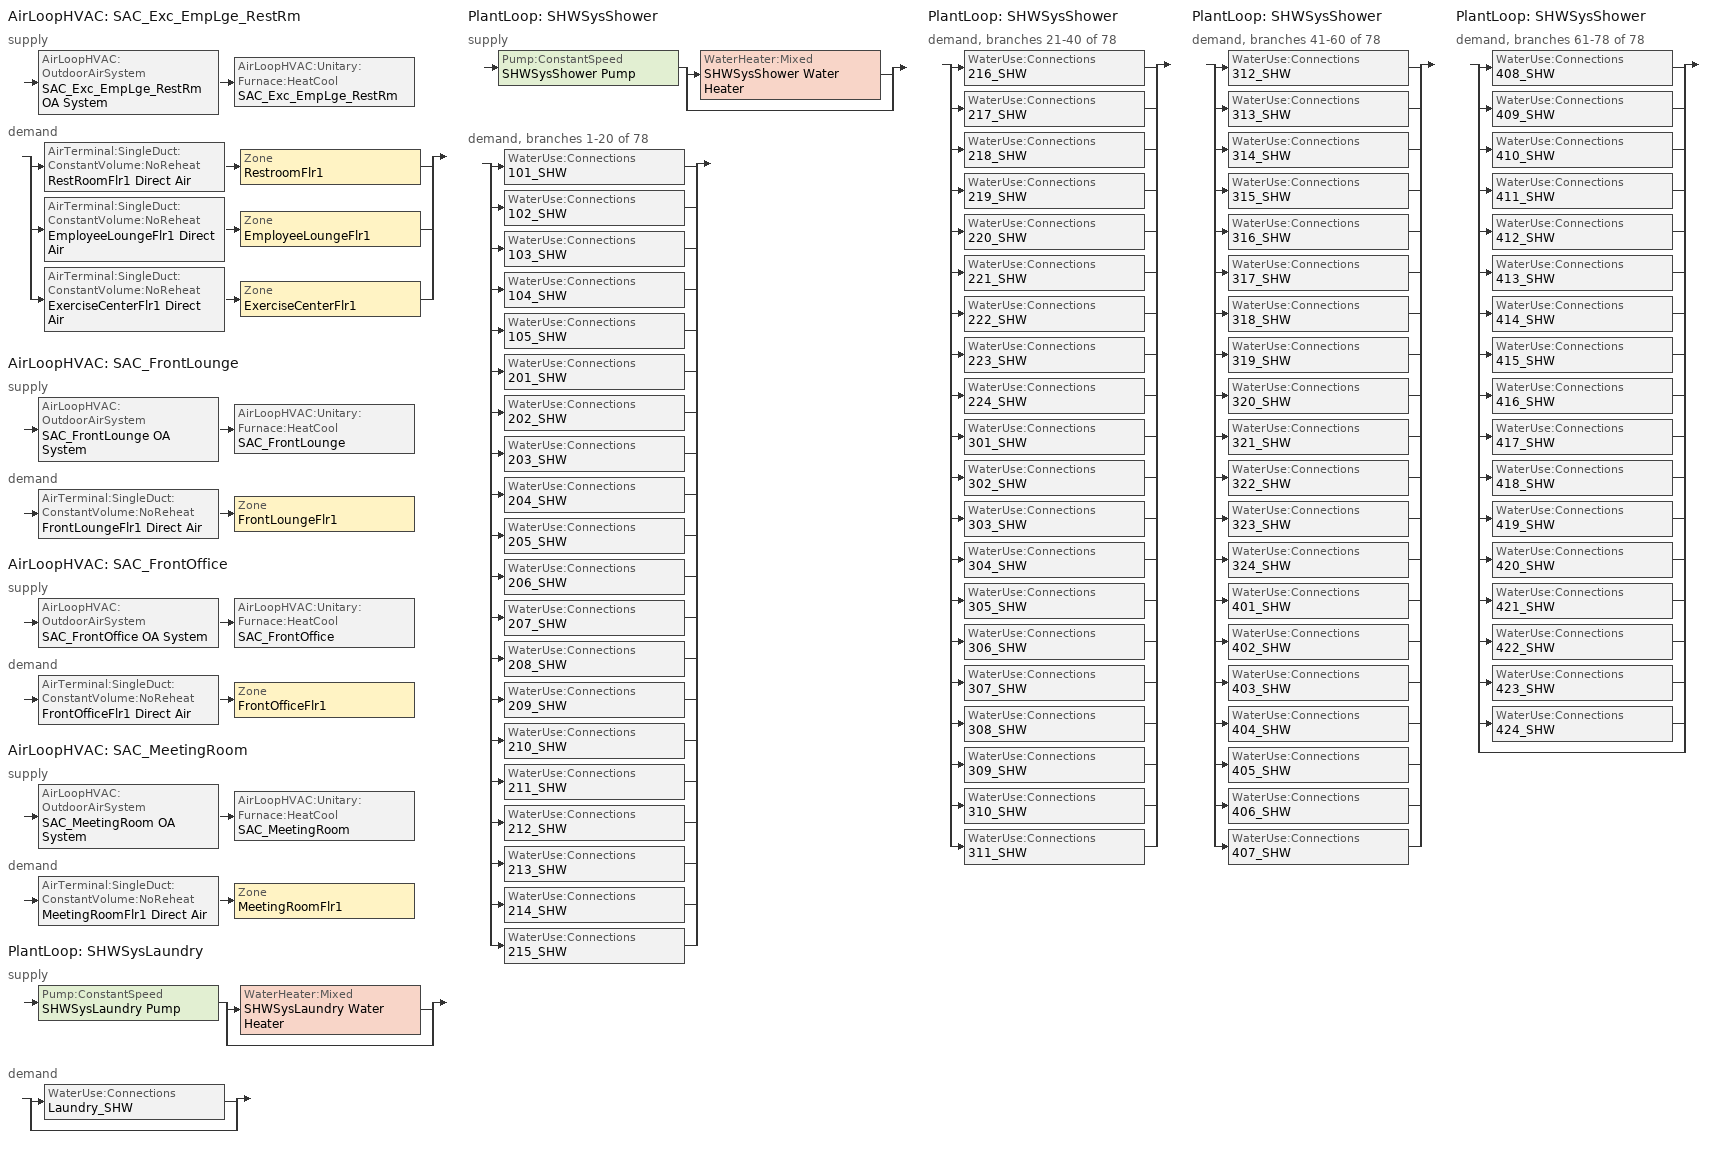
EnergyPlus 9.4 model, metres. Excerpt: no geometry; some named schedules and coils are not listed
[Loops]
AirLoopHVAC 'SAC_Exc_EmpLge_RestRm'
 supply: AirLoopHVAC:OutdoorAirSystem 'SAC_Exc_EmpLge_RestRm OA System' > AirLoopHVAC:Unitary:Furnace:HeatCool 'SAC_Exc_EmpLge_RestRm'
 demand: split
  | AirTerminal:SingleDuct:ConstantVolume:NoReheat 'RestRoomFlr1 Direct Air' > Zone 'RestroomFlr1'
  | AirTerminal:SingleDuct:ConstantVolume:NoReheat 'EmployeeLoungeFlr1 Direct Air' > Zone 'EmployeeLoungeFlr1'
  | AirTerminal:SingleDuct:ConstantVolume:NoReheat 'ExerciseCenterFlr1 Direct Air' > Zone 'ExerciseCenterFlr1'
AirLoopHVAC 'SAC_FrontLounge'
 supply: AirLoopHVAC:OutdoorAirSystem 'SAC_FrontLounge OA System' > AirLoopHVAC:Unitary:Furnace:HeatCool 'SAC_FrontLounge'
 demand: AirTerminal:SingleDuct:ConstantVolume:NoReheat 'FrontLoungeFlr1 Direct Air' > Zone 'FrontLoungeFlr1'
AirLoopHVAC 'SAC_FrontOffice'
 supply: AirLoopHVAC:OutdoorAirSystem 'SAC_FrontOffice OA System' > AirLoopHVAC:Unitary:Furnace:HeatCool 'SAC_FrontOffice'
 demand: AirTerminal:SingleDuct:ConstantVolume:NoReheat 'FrontOfficeFlr1 Direct Air' > Zone 'FrontOfficeFlr1'
AirLoopHVAC 'SAC_MeetingRoom'
 supply: AirLoopHVAC:OutdoorAirSystem 'SAC_MeetingRoom OA System' > AirLoopHVAC:Unitary:Furnace:HeatCool 'SAC_MeetingRoom'
 demand: AirTerminal:SingleDuct:ConstantVolume:NoReheat 'MeetingRoomFlr1 Direct Air' > Zone 'MeetingRoomFlr1'
PlantLoop 'SHWSysLaundry'
 supply: Pump:ConstantSpeed 'SHWSysLaundry Pump' > split
  | WaterHeater:Mixed 'SHWSysLaundry Water Heater'
  | bypass
 demand: split
  | WaterUse:Connections 'Laundry_SHW'
  | bypass
PlantLoop 'SHWSysShower'
 supply: Pump:ConstantSpeed 'SHWSysShower Pump' > split
  | WaterHeater:Mixed 'SHWSysShower Water Heater'
  | bypass
 demand, branches 1-20 of 78: split
  | WaterUse:Connections '101_SHW'
  | WaterUse:Connections '102_SHW'
  | WaterUse:Connections '103_SHW'
  | WaterUse:Connections '104_SHW'
  | WaterUse:Connections '105_SHW'
  | WaterUse:Connections '201_SHW'
  | WaterUse:Connections '202_SHW'
  | WaterUse:Connections '203_SHW'
  | WaterUse:Connections '204_SHW'
  | WaterUse:Connections '205_SHW'
  | WaterUse:Connections '206_SHW'
  | WaterUse:Connections '207_SHW'
  | WaterUse:Connections '208_SHW'
  | WaterUse:Connections '209_SHW'
  | WaterUse:Connections '210_SHW'
  | WaterUse:Connections '211_SHW'
  | WaterUse:Connections '212_SHW'
  | WaterUse:Connections '213_SHW'
  | WaterUse:Connections '214_SHW'
  | WaterUse:Connections '215_SHW'
PlantLoop 'SHWSysShower'
 demand, branches 21-40 of 78: split
  | WaterUse:Connections '216_SHW'
  | WaterUse:Connections '217_SHW'
  | WaterUse:Connections '218_SHW'
  | WaterUse:Connections '219_SHW'
  | WaterUse:Connections '220_SHW'
  | WaterUse:Connections '221_SHW'
  | WaterUse:Connections '222_SHW'
  | WaterUse:Connections '223_SHW'
  | WaterUse:Connections '224_SHW'
  | WaterUse:Connections '301_SHW'
  | WaterUse:Connections '302_SHW'
  | WaterUse:Connections '303_SHW'
  | WaterUse:Connections '304_SHW'
  | WaterUse:Connections '305_SHW'
  | WaterUse:Connections '306_SHW'
  | WaterUse:Connections '307_SHW'
  | WaterUse:Connections '308_SHW'
  | WaterUse:Connections '309_SHW'
  | WaterUse:Connections '310_SHW'
  | WaterUse:Connections '311_SHW'
PlantLoop 'SHWSysShower'
 demand, branches 41-60 of 78: split
  | WaterUse:Connections '312_SHW'
  | WaterUse:Connections '313_SHW'
  | WaterUse:Connections '314_SHW'
  | WaterUse:Connections '315_SHW'
  | WaterUse:Connections '316_SHW'
  | WaterUse:Connections '317_SHW'
  | WaterUse:Connections '318_SHW'
  | WaterUse:Connections '319_SHW'
  | WaterUse:Connections '320_SHW'
  | WaterUse:Connections '321_SHW'
  | WaterUse:Connections '322_SHW'
  | WaterUse:Connections '323_SHW'
  | WaterUse:Connections '324_SHW'
  | WaterUse:Connections '401_SHW'
  | WaterUse:Connections '402_SHW'
  | WaterUse:Connections '403_SHW'
  | WaterUse:Connections '404_SHW'
  | WaterUse:Connections '405_SHW'
  | WaterUse:Connections '406_SHW'
  | WaterUse:Connections '407_SHW'
PlantLoop 'SHWSysShower'
 demand, branches 61-78 of 78: split
  | WaterUse:Connections '408_SHW'
  | WaterUse:Connections '409_SHW'
  | WaterUse:Connections '410_SHW'
  | WaterUse:Connections '411_SHW'
  | WaterUse:Connections '412_SHW'
  | WaterUse:Connections '413_SHW'
  | WaterUse:Connections '414_SHW'
  | WaterUse:Connections '415_SHW'
  | WaterUse:Connections '416_SHW'
  | WaterUse:Connections '417_SHW'
  | WaterUse:Connections '418_SHW'
  | WaterUse:Connections '419_SHW'
  | WaterUse:Connections '420_SHW'
  | WaterUse:Connections '421_SHW'
  | WaterUse:Connections '422_SHW'
  | WaterUse:Connections '423_SHW'
  | WaterUse:Connections '424_SHW'
  | bypass
[AirLoopHVAC] Design supply air flow rate=Autosize
SAC_Exc_EmpLge_RestRm; SAC_FrontLounge; SAC_FrontOffice; SAC_MeetingRoom
[AirLoopHVAC:Unitary:Furnace:HeatCool] Availability schedule=COMPACT HVAC-ALWAYS 1; Cooling supply air flow rate=Autosize; Dehumidification control type=None; Fan placement=BlowThrough; Heating supply air flow rate=Autosize; Maximum supply air temperature=80; No load supply air flow rate=Autosize
Name | Controlling zone or thermostat location | Cooling coil | Heating coil | Supply air fan operating mode schedule | Supply fan
SAC_Exc_EmpLge_RestRm | ExerciseCenterFlr1 | SAC_Exc_EmpLge_RestRm Cooling Coil | SAC_Exc_EmpLge_RestRm Heating Coil | COMPACT HVAC-ALWAYS 1 | SAC_Exc_EmpLge_RestRm Supply Fan
SAC_FrontLounge | FrontLoungeFlr1 | SAC_FrontLounge Cooling Coil | SAC_FrontLounge Heating Coil | COMPACT HVAC-ALWAYS 1 | SAC_FrontLounge Supply Fan
SAC_FrontOffice | FrontOfficeFlr1 | SAC_FrontOffice Cooling Coil | SAC_FrontOffice Heating Coil | COMPACT HVAC-ALWAYS 1 | SAC_FrontOffice Supply Fan
SAC_MeetingRoom | MeetingRoomFlr1 | SAC_MeetingRoom Cooling Coil | SAC_MeetingRoom Heating Coil | Off During Unoccupied Period | SAC_MeetingRoom Supply Fan
[AirTerminal:SingleDuct:ConstantVolume:NoReheat] Availability schedule=COMPACT HVAC-ALWAYS 1; Maximum air flow rate=Autosize
EmployeeLoungeFlr1 Direct Air; ExerciseCenterFlr1 Direct Air; FrontLoungeFlr1 Direct Air; FrontOfficeFlr1 Direct Air; MeetingRoomFlr1 Direct Air; RestRoomFlr1 Direct Air
[Coil:Cooling:DX:SingleSpeed] Availability schedule=AlwaysOn; Condenser type=AirCooled; Crankcase heater capacity=0; Energy input ratio function of flow fraction curve=SAC DX Cooling Coil EIR-FF; Energy input ratio function of temperature curve=SAC DX Cooling Coil EIR-FT; Evaporative condenser effectiveness=0; Evaporative condenser pump rated power consumption=0; Gross rated cooling cop=4.11713; Gross rated sensible heat ratio=Autosize; Gross rated total cooling capacity=Autosize; Latent capacity time constant=0; Maximum cycling rate=0; Maximum outdoor dry bulb temperature for crankcase heater operation=10; Nominal time for condensate removal to begin=0; Part load fraction correlation curve=SAC DX Cooling Coil PLF-FPLR; Rated air flow rate=Autosize; Ratio of initial moisture evaporation rate and steady state latent capacity=0; Total cooling capacity function of flow fraction curve=SAC DX Cooling Coil Cap-FF; Total cooling capacity function of temperature curve=SAC DX Cooling Coil Cap-FT
SAC_Exc_EmpLge_RestRm Cooling Coil; SAC_FrontLounge Cooling Coil; SAC_FrontOffice Cooling Coil; SAC_MeetingRoom Cooling Coil
[Coil:Heating:Fuel] Availability schedule=AlwaysOn; Burner efficiency=0.8; Fuel type=NaturalGas; Nominal capacity=Autosize; Parasitic electric load=0; Parasitic fuel load=0; Part load fraction correlation curve=SAC Heating Coil PLF-FPLR
SAC_Exc_EmpLge_RestRm Heating Coil; SAC_FrontLounge Heating Coil; SAC_FrontOffice Heating Coil; SAC_MeetingRoom Heating Coil
[Controller:OutdoorAir] Economizer control action type=ModulateFlow; Economizer control type=NoEconomizer; Lockout type=NoLockout; Maximum outdoor air flow rate=Autosize; Minimum limit type=FixedMinimum; Minimum outdoor air flow rate=Autosize; Minimum outdoor air schedule=MinOA_MotorizedDamper_Sched
Name | Maximum fraction of outdoor air schedule
SAC_Exc_EmpLge_RestRm OA Controller | SAC_Exc_Timestep_Econ_Eff_SCH
SAC_FrontLounge OA Controller | SAC_FL_Timestep_Econ_Eff_SCH
SAC_FrontOffice OA Controller | SAC_FO_Timestep_Econ_Eff_SCH
SAC_MeetingRoom OA Controller | SAC_MR_Timestep_Econ_Eff_SCH
[DesignSpecification:OutdoorAir] Outdoor air flow per person=0; Outdoor air flow per zone=0; Outdoor air method=Flow/Area
Name | Outdoor air flow per zone floor area
SZ DSOA EmployeeLoungeFlr1; SZ DSOA MeetingRoomFlr1 | 0.00157419
SZ DSOA ExerciseCenterFlr1 | 0.00132029
SZ DSOA FrontLoungeFlr1 | 0.00144724
SZ DSOA FrontOfficeFlr1 | 0.000431633
SZ DSOA RestroomFlr1 | 0
[EnergyManagementSystem:GlobalVariable]
EnergyManagementSystem:GlobalVariable 1: SAC_FL_FanPwrExponent; SAC_FL_Stage1Speed; SAC_FL_Stage2Speed; SAC_FL_HeatSpeed; SAC_FL_VenSpeed; SAC_FL_Number_of_Stages
EnergyManagementSystem:GlobalVariable 2: SAC_Exc_FanPwrExponent; SAC_Exc_Stage1Speed; SAC_Exc_Stage2Speed; SAC_Exc_HeatSpeed; SAC_Exc_VenSpeed; SAC_Exc_Number_of_Stages
EnergyManagementSystem:GlobalVariable 3: SAC_FO_FanPwrExponent; SAC_FO_Stage1Speed; SAC_FO_Stage2Speed; SAC_FO_HeatSpeed; SAC_FO_VenSpeed; SAC_FO_Number_of_Stages
EnergyManagementSystem:GlobalVariable 4: SAC_MR_FanPwrExponent; SAC_MR_Stage1Speed; SAC_MR_Stage2Speed; SAC_MR_HeatSpeed; SAC_MR_VenSpeed; SAC_MR_Number_of_Stages
[EnergyManagementSystem:InternalVariable]
Name | Internal data index key | Internal data type
SAC_Exc_DesignFlowMass | SAC_Exc_EmpLge_RestRm OA Controller | Outdoor Air Controller Maximum Mass Flow Rate
SAC_Exc_OADesignMass | SAC_Exc_EmpLge_RestRm OA Controller | Outdoor Air Controller Minimum Mass Flow Rate
SAC_FL_DesignFlowMass | SAC_FrontLounge OA Controller | Outdoor Air Controller Maximum Mass Flow Rate
SAC_FL_OADesignMass | SAC_FrontLounge OA Controller | Outdoor Air Controller Minimum Mass Flow Rate
SAC_FO_DesignFlowMass | SAC_FrontOffice OA Controller | Outdoor Air Controller Maximum Mass Flow Rate
SAC_FO_OADesignMass | SAC_FrontOffice OA Controller | Outdoor Air Controller Minimum Mass Flow Rate
SAC_MR_DesignFlowMass | SAC_MeetingRoom OA Controller | Outdoor Air Controller Maximum Mass Flow Rate
SAC_MR_OADesignMass | SAC_MeetingRoom OA Controller | Outdoor Air Controller Minimum Mass Flow Rate
[EnergyManagementSystem:Program]
SAC_Exc_Economizer_CTRL_Prog: SET SAC_Exc_Timestep_Econ_Eff = 0.7; SET SAC_Exc_MaxE = 0.7; SET SAC_Exc_DAT_Rqd = (SAC_Exc_DAT_Rqd*1.8) +32; SET OAT_F = (OAT_F*1.8) +32; SET OAwb_F = (OAwb_F*1.8) +32; IF SAC_Exc_OAFlowMass > (SAC_Exc_OADesignMass * SAC_Exc_OASch); SET SAC_Exc_Econo_Active = 1; ELSE; SET SAC_Exc_Econo_Active = 0; ENDIF; SET SAC_Exc_dT_Needed = 75 - SAC_Exc_DAT_Rqd; SET SAC_Exc_Cool_Des_dT = ((98*0.15) + (75*(1-0.15))) - 55; SET SAC_Exc_Cool_Load = SAC_Exc_dT_Needed/ SAC_Exc_Cool_Des_dT; IF SAC_Exc_Cool_Load > 1; SET SAC_Exc_Cool_Load = 1; ELSEIF SAC_Exc_Cool_Load < 0; SET SAC_Exc_Cool_Load = 0; ENDIF; IF SAC_Exc_Econo_Active == 1; SET SAC_Exc_Stage = SAC_Exc_Number_of_Stages; IF SAC_Exc_Stage == 2; IF SAC_Exc_Cool_Load < 0.6; SET SAC_Exc_Timestep_Econ_Eff = SAC_Exc_MaxE; ELSE; SET SAC_Exc_ECO_Eff = 0-2.18919863612305; SET SAC_Exc_ECO_Eff = SAC_Exc_ECO_Eff + (0-0.674461284910428 * SAC_Exc_Cool_Load); SET SAC_Exc_ECO_Eff = SAC_Exc_ECO_Eff + (0.000459106275872404 * (OAT_F^2)); SET SAC_Exc_ECO_Eff = SAC_Exc_ECO_Eff + (0-0.00000484778537945252 * (OAT_F^3)); SET SAC_Exc_ECO_Eff = SAC_Exc_ECO_Eff + (0.182915713033586 * OAwb_F); SET SAC_Exc_ECO_Eff = SAC_Exc_ECO_Eff + (0-0.00382838660261133 * (OAwb_F^2)); SET SAC_Exc_ECO_Eff = SAC_Exc_ECO_Eff + (0.0000255567460240583 * (OAwb_F^3)); SET SAC_Exc_Timestep_Econ_Eff = SAC_Exc_ECO_Eff; ENDIF; ELSE; SET SAC_Exc_ECO_Eff = 2.36337942464462; SET SAC_Exc_ECO_Eff = SAC_Exc_ECO_Eff + (0-0.409939515512619 * SAC_Exc_Cool_Load); SET SAC_Exc_ECO_Eff = SAC_Exc_ECO_Eff + (0-0.0565205596792225 * OAwb_F); SET SAC_Exc_ECO_Eff = SAC_Exc_ECO_Eff + (0-0.0000632612294169389 * (OAT_F^2)); SET SAC_Exc_Timestep_Econ_Eff = SAC_Exc_ECO_Eff + (0.000571724868775081 * (OAwb_F^2)); ENDIF; IF SAC_Exc_Timestep_Econ_Eff > SAC_Exc_MaxE; SET SAC_Exc_Timestep_Econ_Eff = SAC_Exc_MaxE; ELSEIF SAC_Exc_Timestep_Econ_Eff < (SAC_Exc_OADesignMass * SAC_Exc_OASch); SET SAC_Exc_Timestep_Econ_Eff = (SAC_Exc_OADesignMass * SAC_Exc_OASch); ENDIF; ENDIF
SAC_Exc_Set_Number_of_Stages: SET SAC_Exc_Number_of_Stages = 1
SAC_FL_Economizer_CTRL_Prog: SET SAC_FL_Timestep_Econ_Eff = 0.7; SET SAC_FL_MaxE = 0.7; SET SAC_FL_DAT_Rqd = (SAC_FL_DAT_Rqd*1.8) +32; SET OAT_F = (OAT_F*1.8) +32; SET OAwb_F = (OAwb_F*1.8) +32; IF SAC_FL_OAFlowMass > (SAC_FL_OADesignMass * SAC_FL_OASch); SET SAC_FL_Econo_Active = 1; ELSE; SET SAC_FL_Econo_Active = 0; ENDIF; SET SAC_FL_dT_Needed = 75 - SAC_FL_DAT_Rqd; SET SAC_FL_Cool_Des_dT = ((98*0.15) + (75*(1-0.15))) - 55; SET SAC_FL_Cool_Load = SAC_FL_dT_Needed/ SAC_FL_Cool_Des_dT; IF SAC_FL_Cool_Load > 1; SET SAC_FL_Cool_Load = 1; ELSEIF SAC_FL_Cool_Load < 0; SET SAC_FL_Cool_Load = 0; ENDIF; IF SAC_FL_Econo_Active == 1; SET SAC_FL_Stage = SAC_FL_Number_of_Stages; IF SAC_FL_Stage == 2; IF SAC_FL_Cool_Load < 0.6; SET SAC_FL_Timestep_Econ_Eff = SAC_FL_MaxE; ELSE; SET SAC_FL_ECO_Eff = 0-2.18919863612305; SET SAC_FL_ECO_Eff = SAC_FL_ECO_Eff + (0-0.674461284910428 * SAC_FL_Cool_Load); SET SAC_FL_ECO_Eff = SAC_FL_ECO_Eff + (0.000459106275872404 * (OAT_F^2)); SET SAC_FL_ECO_Eff = SAC_FL_ECO_Eff + (0-0.00000484778537945252 * (OAT_F^3)); SET SAC_FL_ECO_Eff = SAC_FL_ECO_Eff + (0.182915713033586 * OAwb_F); SET SAC_FL_ECO_Eff = SAC_FL_ECO_Eff + (0-0.00382838660261133 * (OAwb_F^2)); SET SAC_FL_ECO_Eff = SAC_FL_ECO_Eff + (0.0000255567460240583 * (OAwb_F^3)); SET SAC_FL_Timestep_Econ_Eff = SAC_FL_ECO_Eff; ENDIF; ELSE; SET SAC_FL_ECO_Eff = 2.36337942464462; SET SAC_FL_ECO_Eff = SAC_FL_ECO_Eff + (0-0.409939515512619 * SAC_FL_Cool_Load); SET SAC_FL_ECO_Eff = SAC_FL_ECO_Eff + (0-0.0565205596792225 * OAwb_F); SET SAC_FL_ECO_Eff = SAC_FL_ECO_Eff + (0-0.0000632612294169389 * (OAT_F^2)); SET SAC_FL_Timestep_Econ_Eff = SAC_FL_ECO_Eff + (0.000571724868775081 * (OAwb_F^2)); ENDIF; IF SAC_FL_Timestep_Econ_Eff > SAC_FL_MaxE; SET SAC_FL_Timestep_Econ_Eff = SAC_FL_MaxE; ELSEIF SAC_FL_Timestep_Econ_Eff < (SAC_FL_OADesignMass * SAC_FL_OASch); SET SAC_FL_Timestep_Econ_Eff = (SAC_FL_OADesignMass * SAC_FL_OASch); ENDIF; ENDIF
SAC_FL_Set_Number_of_Stages: SET SAC_FL_Number_of_Stages = 1
SAC_FO_Economizer_CTRL_Prog: SET SAC_FO_Timestep_Econ_Eff = 0.7; SET SAC_FO_MaxE = 0.7; SET SAC_FO_DAT_Rqd = (SAC_FO_DAT_Rqd*1.8) +32; SET OAT_F = (OAT_F*1.8) +32; SET OAwb_F = (OAwb_F*1.8) +32; IF SAC_FO_OAFlowMass > (SAC_FO_OADesignMass * SAC_FO_OASch); SET SAC_FO_Econo_Active = 1; ELSE; SET SAC_FO_Econo_Active = 0; ENDIF; SET SAC_FO_dT_Needed = 75 - SAC_FO_DAT_Rqd; SET SAC_FO_Cool_Des_dT = ((98*0.15) + (75*(1-0.15))) - 55; SET SAC_FO_Cool_Load = SAC_FO_dT_Needed/ SAC_FO_Cool_Des_dT; IF SAC_FO_Cool_Load > 1; SET SAC_FO_Cool_Load = 1; ELSEIF SAC_FO_Cool_Load < 0; SET SAC_FO_Cool_Load = 0; ENDIF; IF SAC_FO_Econo_Active == 1; SET SAC_FO_Stage = SAC_FO_Number_of_Stages; IF SAC_FO_Stage == 2; IF SAC_FO_Cool_Load < 0.6; SET SAC_FO_Timestep_Econ_Eff = SAC_FO_MaxE; ELSE; SET SAC_FO_ECO_Eff = 0-2.18919863612305; SET SAC_FO_ECO_Eff = SAC_FO_ECO_Eff + (0-0.674461284910428 * SAC_FO_Cool_Load); SET SAC_FO_ECO_Eff = SAC_FO_ECO_Eff + (0.000459106275872404 * (OAT_F^2)); SET SAC_FO_ECO_Eff = SAC_FO_ECO_Eff + (0-0.00000484778537945252 * (OAT_F^3)); SET SAC_FO_ECO_Eff = SAC_FO_ECO_Eff + (0.182915713033586 * OAwb_F); SET SAC_FO_ECO_Eff = SAC_FO_ECO_Eff + (0-0.00382838660261133 * (OAwb_F^2)); SET SAC_FO_ECO_Eff = SAC_FO_ECO_Eff + (0.0000255567460240583 * (OAwb_F^3)); SET SAC_FO_Timestep_Econ_Eff = SAC_FO_ECO_Eff; ENDIF; ELSE; SET SAC_FO_ECO_Eff = 2.36337942464462; SET SAC_FO_ECO_Eff = SAC_FO_ECO_Eff + (0-0.409939515512619 * SAC_FO_Cool_Load); SET SAC_FO_ECO_Eff = SAC_FO_ECO_Eff + (0-0.0565205596792225 * OAwb_F); SET SAC_FO_ECO_Eff = SAC_FO_ECO_Eff + (0-0.0000632612294169389 * (OAT_F^2)); SET SAC_FO_Timestep_Econ_Eff = SAC_FO_ECO_Eff + (0.000571724868775081 * (OAwb_F^2)); ENDIF; IF SAC_FO_Timestep_Econ_Eff > SAC_FO_MaxE; SET SAC_FO_Timestep_Econ_Eff = SAC_FO_MaxE; ELSEIF SAC_FO_Timestep_Econ_Eff < (SAC_FO_OADesignMass * SAC_FO_OASch); SET SAC_FO_Timestep_Econ_Eff = (SAC_FO_OADesignMass * SAC_FO_OASch); ENDIF; ENDIF
SAC_FO_Set_Number_of_Stages: SET SAC_FO_Number_of_Stages = 1
SAC_MR_Economizer_CTRL_Prog: SET SAC_MR_Timestep_Econ_Eff = 0.7; SET SAC_MR_MaxE = 0.7; SET SAC_MR_DAT_Rqd = (SAC_MR_DAT_Rqd*1.8) +32; SET OAT_F = (OAT_F*1.8) +32; SET OAwb_F = (OAwb_F*1.8) +32; IF SAC_MR_OAFlowMass > (SAC_MR_OADesignMass * SAC_MR_OASch); SET SAC_MR_Econo_Active = 1; ELSE; SET SAC_MR_Econo_Active = 0; ENDIF; SET SAC_MR_dT_Needed = 75 - SAC_MR_DAT_Rqd; SET SAC_MR_Cool_Des_dT = ((98*0.15) + (75*(1-0.15))) - 55; SET SAC_MR_Cool_Load = SAC_MR_dT_Needed/ SAC_MR_Cool_Des_dT; IF SAC_MR_Cool_Load > 1; SET SAC_MR_Cool_Load = 1; ELSEIF SAC_MR_Cool_Load < 0; SET SAC_MR_Cool_Load = 0; ENDIF; IF SAC_MR_Econo_Active == 1; SET SAC_MR_Stage = SAC_MR_Number_of_Stages; IF SAC_MR_Stage == 2; IF SAC_MR_Cool_Load < 0.6; SET SAC_MR_Timestep_Econ_Eff = SAC_MR_MaxE; ELSE; SET SAC_MR_ECO_Eff = 0-2.18919863612305; SET SAC_MR_ECO_Eff = SAC_MR_ECO_Eff + (0-0.674461284910428 * SAC_MR_Cool_Load); SET SAC_MR_ECO_Eff = SAC_MR_ECO_Eff + (0.000459106275872404 * (OAT_F^2)); SET SAC_MR_ECO_Eff = SAC_MR_ECO_Eff + (0-0.00000484778537945252 * (OAT_F^3)); SET SAC_MR_ECO_Eff = SAC_MR_ECO_Eff + (0.182915713033586 * OAwb_F); SET SAC_MR_ECO_Eff = SAC_MR_ECO_Eff + (0-0.00382838660261133 * (OAwb_F^2)); SET SAC_MR_ECO_Eff = SAC_MR_ECO_Eff + (0.0000255567460240583 * (OAwb_F^3)); SET SAC_MR_Timestep_Econ_Eff = SAC_MR_ECO_Eff; ENDIF; ELSE; SET SAC_MR_ECO_Eff = 2.36337942464462; SET SAC_MR_ECO_Eff = SAC_MR_ECO_Eff + (0-0.409939515512619 * SAC_MR_Cool_Load); SET SAC_MR_ECO_Eff = SAC_MR_ECO_Eff + (0-0.0565205596792225 * OAwb_F); SET SAC_MR_ECO_Eff = SAC_MR_ECO_Eff + (0-0.0000632612294169389 * (OAT_F^2)); SET SAC_MR_Timestep_Econ_Eff = SAC_MR_ECO_Eff + (0.000571724868775081 * (OAwb_F^2)); ENDIF; IF SAC_MR_Timestep_Econ_Eff > SAC_MR_MaxE; SET SAC_MR_Timestep_Econ_Eff = SAC_MR_MaxE; ELSEIF SAC_MR_Timestep_Econ_Eff < (SAC_MR_OADesignMass * SAC_MR_OASch); SET SAC_MR_Timestep_Econ_Eff = (SAC_MR_OADesignMass * SAC_MR_OASch); ENDIF; ENDIF
SAC_MR_Set_Number_of_Stages: SET SAC_MR_Number_of_Stages = 1
Vent_Program_N_Guestroom: Set Vent_Setback_Flag = 1; IF (Guestroom309_312_Sliding_Door_Ventilation_Sensor > 0) && (Vent_Setback_Flag == 1); SET N_Guestroom_CLGSETP_Vent_CTRL = 32.22; SET N_Guestroom_HTGSETP_Vent_CTRL = 12.78; ELSE; SET N_Guestroom_CLGSETP_Vent_CTRL = null; SET N_Guestroom_HTGSETP_Vent_CTRL = null; ENDIF
Vent_Program_S_Guestroom: Set Vent_Setback_Flag = 1; IF (Guestroom315_318_Sliding_Door_Ventilation_Sensor > 0) && (Vent_Setback_Flag == 1); SET S_Guestroom_CLGSETP_Vent_CTRL = 32.22; SET S_Guestroom_HTGSETP_Vent_CTRL = 12.78; ELSE; SET S_Guestroom_CLGSETP_Vent_CTRL = null; SET S_Guestroom_HTGSETP_Vent_CTRL = null; ENDIF
[EnergyManagementSystem:ProgramCallingManager]
SAC_Exc_ECO_Manager: InsideHVACSystemIterationLoop; SAC_Exc_Economizer_CTRL_Prog
SAC_Exc_Set_Number_of_Stages_CallingManager: BeginNewEnvironment; SAC_Exc_Set_Number_of_Stages
SAC_FL_ECO_Manager: InsideHVACSystemIterationLoop; SAC_FL_Economizer_CTRL_Prog
SAC_FL_Set_Number_of_Stages_CallingManager: BeginNewEnvironment; SAC_FL_Set_Number_of_Stages
SAC_FO_ECO_Manager: InsideHVACSystemIterationLoop; SAC_FO_Economizer_CTRL_Prog
SAC_FO_Set_Number_of_Stages_CallingManager: BeginNewEnvironment; SAC_FO_Set_Number_of_Stages
SAC_MR_ECO_Manager: InsideHVACSystemIterationLoop; SAC_MR_Economizer_CTRL_Prog
SAC_MR_Set_Number_of_Stages_CallingManager: BeginNewEnvironment; SAC_MR_Set_Number_of_Stages
Vent_Thermostat_Reset: BeginTimestepBeforePredictor; Vent_Program_N_Guestroom; Vent_Program_S_Guestroom
[EnergyManagementSystem:Sensor]
Name | Output variable or output meter | Output variable or output meter index key
OAT_F | Site Outdoor Air Drybulb Temperature
OAwb_F | Site Outdoor Air Wetbulb Temperature | *
SAC_Exc_DAT_Rqd | System Node Setpoint Temperature | SAC_Exc_EmpLge_RestRm Air Loop Outlet
SAC_Exc_OAFlowMass | System Node Mass Flow Rate | SAC_Exc_EmpLge_RestRm Outside Air Inlet
SAC_Exc_OASch; SAC_FL_OASch; SAC_FO_OASch; SAC_MR_OASch | Schedule Value | MinOA_MotorizedDamper_Sched
SAC_FL_DAT_Rqd | System Node Setpoint Temperature | SAC_FrontLounge Air Loop Outlet
SAC_FL_OAFlowMass | System Node Mass Flow Rate | SAC_FrontLounge Outside Air Inlet
SAC_FO_DAT_Rqd | System Node Setpoint Temperature | SAC_FrontOffice Air Loop Outlet
SAC_FO_OAFlowMass | System Node Mass Flow Rate | SAC_FrontOffice Outside Air Inlet
SAC_MR_DAT_Rqd | System Node Setpoint Temperature | SAC_MeetingRoom Air Loop Outlet
SAC_MR_OAFlowMass | System Node Mass Flow Rate | SAC_MeetingRoom Outside Air Inlet
[Fan:ConstantVolume] Availability schedule=AlwaysOn; Maximum flow rate=Autosize; Motor in airstream fraction=1
Name | Fan total efficiency | Motor efficiency | Pressure rise
FrontStairsFlr1UnitHeaterFan; FrontStairsFlr2UnitHeaterFan; FrontStairsFlr3UnitHeaterFan; FrontStairsFlr4UnitHeaterFan; MechRmUnitHeaterFan; RearStairsFlr1UnitHeaterFan; RearStairsFlr2UnitHeaterFan; RearStairsFlr3UnitHeaterFan; RearStairsFlr4UnitHeaterFan | 0.536 | 0.825 | 49.8
SAC_Exc_EmpLge_RestRm Supply Fan; SAC_FrontLounge Supply Fan | 0.56225 | 0.865 | 622.5
SAC_FrontOffice Supply Fan | 0.55575 | 0.855 | 622.5
[Fan:OnOff] Availability schedule=AlwaysOn; Motor in airstream fraction=1
Name | Fan total efficiency | Maximum flow rate | Motor efficiency | Pressure rise | Fan efficiency ratio function of speed ratio curve
101 PTAC Supply Fan; 102 PTAC Supply Fan; 103 PTAC Supply Fan; 104 PTAC Supply Fan; 105 PTAC Supply Fan; 201 PTAC Supply Fan; 213 PTAC Supply Fan; 214 PTAC Supply Fan; 219 PTAC Supply Fan; 224 PTAC Supply Fan; 301 PTAC Supply Fan; 313 PTAC Supply Fan; 314 PTAC Supply Fan; 319 PTAC Supply Fan; 324 PTAC Supply Fan; 401 PTAC Supply Fan; 413 PTAC Supply Fan; 414 PTAC Supply Fan; 419 PTAC Supply Fan; 424 PTAC Supply Fan; CorridorFlr1 PTAC Supply Fan; CorridorFlr2 PTAC Supply Fan; CorridorFlr3 PTAC Supply Fan; CorridorFlr4 PTAC Supply Fan | 0.52 | 0.13 | 0.8 | 331.17
202_205 PTAC Supply Fan; 209_212 PTAC Supply Fan; 215_218 PTAC Supply Fan; 220_223 PTAC Supply Fan; 302_305 PTAC Supply Fan; 309_312 PTAC Supply Fan; 315_318 PTAC Supply Fan; 320_323 PTAC Supply Fan; 402_405 PTAC Supply Fan; 409_412 PTAC Supply Fan; 415_418 PTAC Supply Fan; 420_423 PTAC Supply Fan | 0.52 | 0.52 | 0.8 | 331.17
206_208 PTAC Supply Fan; 306_308 PTAC Supply Fan; 406_408 PTAC Supply Fan | 0.52 | 0.39 | 0.8 | 331.17
SAC_MeetingRoom Supply Fan | 0.55575 | Autosize | 0.855 | 622.5 | 0.55575
[PlantEquipmentList]
SHWSysLaundry Equipment List: SHWSysLaundry Water Heater, WaterHeater:Mixed
SHWSysShower Equipment List: SHWSysShower Water Heater, WaterHeater:Mixed
[PlantEquipmentOperation:HeatingLoad] Load range 1 lower limit=0; Load range 1 upper limit=1000000000000000
Name | Range 1 equipment list
SHWSysLaundry Operation Scheme | SHWSysLaundry Equipment List
SHWSysShower Operation Scheme | SHWSysShower Equipment List
[PlantEquipmentOperationSchemes] Control scheme 1 schedule=PlantOnSched
Name | Control scheme 1
SHWSysLaundry Loop Operation Scheme List | SHWSysLaundry Operation Scheme
SHWSysShower Loop Operation Scheme List | SHWSysShower Operation Scheme
[PlantLoop] Fluid type=Water; Load distribution scheme=Optimal; Maximum loop flow rate=Autosize; Minimum loop flow rate=0; Minimum loop temperature=10; Plant loop volume=Autocalculate
Name | Maximum loop temperature | Plant equipment operation scheme
SHWSysLaundry | 82.22 | SHWSysLaundry Loop Operation Scheme List
SHWSysShower | 60 | SHWSysShower Loop Operation Scheme List
[Pump:ConstantSpeed] Design flow rate=Autosize; Design power consumption=Autosize; Fraction of motor inefficiencies to fluid stream=0; Pump control type=Intermittent
Name | Design pump head | Motor efficiency
SHWSysLaundry Pump | 0.001 | 0.3
SHWSysShower Pump | 29891 | 0.85
[SetpointManager:MixedAir] Control variable=Temperature
Name | Setpoint node or nodelist
SAC_Exc_EmpLge_RestRm Cooling Coil Air Temp Manager | SAC_Exc_EmpLge_RestRm Mixed Air Outlet
SAC_FrontLounge Cooling Coil Air Temp Manager | SAC_FrontLounge Mixed Air Outlet
SAC_FrontOffice Cooling Coil Air Temp Manager | SAC_FrontOffice Mixed Air Outlet
SAC_MeetingRoom Cooling Coil Air Temp Manager | SAC_MeetingRoom Mixed Air Outlet
[SetpointManager:Scheduled] Control variable=Temperature
Name | Schedule | Setpoint node or nodelist
SHWSysLaundry Loop Setpoint Manager | SHWSysLaundry-Loop-Temp-Schedule | SHWSysLaundry Supply Outlet Node
SHWSysShower Loop Setpoint Manager | SHWSysShower-Loop-Temp-Schedule | SHWSysShower Supply Outlet Node
[SetpointManager:SingleZone:Reheat] Control variable=Temperature; Maximum supply air temperature=45; Minimum supply air temperature=13
Name | Control zone | Setpoint node or nodelist
SAC_Exc_EmpLge_RestRm Supply Air Temp Manager | ExerciseCenterFlr1 | SAC_Exc_EmpLge_RestRm Air Loop Outlet
SAC_FrontLounge Supply Air Temp Manager | FrontLoungeFlr1 | SAC_FrontLounge Air Loop Outlet
SAC_FrontOffice Supply Air Temp Manager | FrontOfficeFlr1 | SAC_FrontOffice Air Loop Outlet
SAC_MeetingRoom Supply Air Temp Manager | MeetingRoomFlr1 | SAC_MeetingRoom Air Loop Outlet
[Sizing:Plant] Loop design temperature difference=5; Loop type=Heating
Name | Design loop exit temperature
SHWSysShower | 60
SHWSysLaundry | 82.22
[Sizing:System] 100 outdoor air in cooling=No; 100 outdoor air in heating=No; Central cooling capacity control method=OnOff; Central cooling design supply air humidity ratio=0.008; Central cooling design supply air temperature=12; Central heating design supply air humidity ratio=0.008; Central heating design supply air temperature=50; Central heating maximum system air flow ratio=1; Cooling design capacity=Autosize; Cooling design capacity method=CoolingDesignCapacity; Cooling supply air flow rate=0; Cooling supply air flow rate method=DesignDay; Design outdoor air flow rate=Autosize; Heating design capacity=Autosize; Heating design capacity method=HeatingDesignCapacity; Heating supply air flow rate=0; Heating supply air flow rate method=DesignDay; Precool design humidity ratio=0.008; Precool design temperature=11; Preheat design humidity ratio=0.008; Preheat design temperature=7; System outdoor air method=ZoneSum; Type of load to size on=Sensible; Type of zone sum to use=NonCoincident; Zone maximum outdoor air fraction=1
SAC_FrontOffice; SAC_FrontLounge; SAC_MeetingRoom; SAC_Exc_EmpLge_RestRm
[Sizing:Zone] Account for dedicated outdoor air system=No; Cooling design air flow method=DesignDay; Cooling design air flow rate=0; Cooling minimum air flow fraction=0; Dedicated outdoor air high setpoint temperature for design=Autosize; Dedicated outdoor air low setpoint temperature for design=Autosize; Dedicated outdoor air system control strategy=NeutralSupplyAir; Heating design air flow method=DesignDay; Heating design air flow rate=0; Heating maximum air flow fraction=0; Zone cooling design supply air humidity ratio=0.008; Zone cooling design supply air temperature=14; Zone cooling design supply air temperature input method=SupplyAirTemperature; Zone heating design supply air humidity ratio=0.008; Zone heating design supply air temperature=50; Zone heating design supply air temperature input method=SupplyAirTemperature
Name | Design specification outdoor air object
FrontLoungeFlr1 | SZ DSOA FrontLoungeFlr1
RestroomFlr1 | SZ DSOA RestroomFlr1
MeetingRoomFlr1 | SZ DSOA MeetingRoomFlr1
EmployeeLoungeFlr1 | SZ DSOA EmployeeLoungeFlr1
ExerciseCenterFlr1 | SZ DSOA ExerciseCenterFlr1
FrontOfficeFlr1 | SZ DSOA FrontOfficeFlr1
[ThermostatSetpoint:DualSetpoint]
CommonArea Thermostat Dual SP Control: Cooling setpoint temperature schedule=CommonArea_ClgSP_Sch; Heating setpoint temperature schedule=CommonArea_HtgSP_Sch
[WaterHeater:Mixed] Ambient temperature indicator=Zone; Deadband temperature difference=2; Heater control type=Cycle; Heater fuel type=NaturalGas; Indirect water heating recovery time=1.5; Maximum temperature limit=82.2222; Off cycle parasitic fuel type=NaturalGas; Off cycle parasitic heat fraction to tank=0.8; On cycle parasitic fuel type=NaturalGas; Source side design flow rate=Autosize; Source side effectiveness=1; Use side design flow rate=Autosize; Use side effectiveness=1
Name | Ambient temperature zone | Heater maximum capacity | Heater thermal efficiency | Off cycle loss coefficient to ambient temperature | Off cycle parasitic fuel consumption rate | On cycle loss coefficient to ambient temperature | Peak use flow rate | Setpoint temperature schedule | Tank volume | On cycle parasitic fuel consumption rate
SHWSysLaundry Water Heater | LAUNDRYROOMFLR1 | 58614.21 | 0.805127 | 9.64329 | 0 | 9.64329 | 0 | SHWSysLaundry Water Heater Setpoint Temperature Schedule | 0.757082
SHWSysShower Water Heater | MECHANICALROOMFLR1 | 87921.32 | 0.803989 | 11.2541 | 7231.83 | 11.2541 |  | SHWSysShower Water Heater Setpoint Temperature Schedule | 1.135624 | 7231.83
[WaterUse:Connections]
Name | Water use equipment name 1
101_SHW | 101_SHW
102_SHW | 102_SHW
103_SHW | 103_SHW
104_SHW | 104_SHW
105_SHW | 105_SHW
201_SHW | 201_SHW
202_SHW | 202_SHW
203_SHW | 203_SHW
204_SHW | 204_SHW
205_SHW | 205_SHW
206_SHW | 206_SHW
207_SHW | 207_SHW
208_SHW | 208_SHW
209_SHW | 209_SHW
210_SHW | 210_SHW
211_SHW | 211_SHW
212_SHW | 212_SHW
213_SHW | 213_SHW
214_SHW | 214_SHW
215_SHW | 215_SHW
216_SHW | 216_SHW
217_SHW | 217_SHW
218_SHW | 218_SHW
219_SHW | 219_SHW
220_SHW | 220_SHW
221_SHW | 221_SHW
222_SHW | 222_SHW
223_SHW | 223_SHW
224_SHW | 224_SHW
301_SHW | 301_SHW
302_SHW | 302_SHW
303_SHW | 303_SHW
304_SHW | 304_SHW
305_SHW | 305_SHW
306_SHW | 306_SHW
307_SHW | 307_SHW
308_SHW | 308_SHW
309_SHW | 309_SHW
310_SHW | 310_SHW
311_SHW | 311_SHW
312_SHW | 312_SHW
313_SHW | 313_SHW
314_SHW | 314_SHW
315_SHW | 315_SHW
316_SHW | 316_SHW
317_SHW | 317_SHW
318_SHW | 318_SHW
319_SHW | 319_SHW
320_SHW | 320_SHW
321_SHW | 321_SHW
322_SHW | 322_SHW
323_SHW | 323_SHW
324_SHW | 324_SHW
401_SHW | 401_SHW
402_SHW | 402_SHW
403_SHW | 403_SHW
404_SHW | 404_SHW
405_SHW | 405_SHW
406_SHW | 406_SHW
407_SHW | 407_SHW
408_SHW | 408_SHW
409_SHW | 409_SHW
410_SHW | 410_SHW
411_SHW | 411_SHW
412_SHW | 412_SHW
413_SHW | 413_SHW
414_SHW | 414_SHW
415_SHW | 415_SHW
416_SHW | 416_SHW
417_SHW | 417_SHW
418_SHW | 418_SHW
419_SHW | 419_SHW
420_SHW | 420_SHW
421_SHW | 421_SHW
422_SHW | 422_SHW
423_SHW | 423_SHW
424_SHW | 424_SHW
Laundry_SHW | Laundry_SHW
[WaterUse:Equipment] Latent fraction schedule=SHW Latent fract sched; Sensible fraction schedule=SHW Sensible fract sched
Name | Zone | Flow rate fraction schedule | Peak flow rate | Target temperature schedule
101_SHW | GuestRoom101 | AlwaysOff | 2.337e-06 | SHW Shower Temp Sched
102_SHW | GuestRoom102 | AlwaysOff | 2.337e-06 | SHW Shower Temp Sched
103_SHW | GuestRoom103 | GuestRoom_SHW_Sch | 2.337e-06 | SHW Shower Temp Sched
104_SHW | GuestRoom104 | GuestRoom_SHW_Sch | 2.337e-06 | SHW Shower Temp Sched
105_SHW | GuestRoom105 | GuestRoom_SHW_Sch | 2.337e-06 | SHW Shower Temp Sched
201_SHW | GuestRoom201 | AlwaysOff | 2.337e-06 | SHW Shower Temp Sched
202_SHW; 203_SHW; 204_SHW; 205_SHW | GuestRoom202_205 | GuestRoom_SHW_Sch | 2.337e-06 | SHW Shower Temp Sched
206_SHW; 207_SHW; 208_SHW | GuestRoom206_208 | GuestRoom_SHW_Sch | 2.337e-06 | SHW Shower Temp Sched
209_SHW; 210_SHW; 211_SHW; 212_SHW | GuestRoom209_212 | GuestRoom_SHW_Sch | 2.337e-06 | SHW Shower Temp Sched
213_SHW | GuestRoom213 | GuestRoom_SHW_Sch | 2.337e-06 | SHW Shower Temp Sched
214_SHW | GuestRoom214 | GuestRoom_SHW_Sch | 2.337e-06 | SHW Shower Temp Sched
215_SHW; 216_SHW; 217_SHW; 218_SHW | GuestRoom215_218 | AlwaysOff | 2.337e-06 | SHW Shower Temp Sched
219_SHW | GuestRoom219 | GuestRoom_SHW_Sch | 2.337e-06 | SHW Shower Temp Sched
220_SHW; 221_SHW; 222_SHW; 223_SHW | GuestRoom220_223 | GuestRoom_SHW_Sch | 2.337e-06 | SHW Shower Temp Sched
224_SHW | GuestRoom224 | GuestRoom_SHW_Sch | 2.337e-06 | SHW Shower Temp Sched
301_SHW | GuestRoom301 | AlwaysOff | 2.337e-06 | SHW Shower Temp Sched
302_SHW; 303_SHW; 304_SHW; 305_SHW | GuestRoom302_305 | AlwaysOff | 2.337e-06 | SHW Shower Temp Sched
306_SHW; 307_SHW; 308_SHW | GuestRoom306_308 | AlwaysOff | 2.337e-06 | SHW Shower Temp Sched
309_SHW; 310_SHW; 311_SHW; 312_SHW | GuestRoom309_312 | GuestRoom_SHW_Sch | 2.337e-06 | SHW Shower Temp Sched
313_SHW | GuestRoom313 | AlwaysOff | 2.337e-06 | SHW Shower Temp Sched
314_SHW | GuestRoom314 | GuestRoom_SHW_Sch | 2.337e-06 | SHW Shower Temp Sched
315_SHW; 316_SHW; 317_SHW; 318_SHW | GuestRoom315_318 | GuestRoom_SHW_Sch | 2.337e-06 | SHW Shower Temp Sched
319_SHW | GuestRoom319 | AlwaysOff | 2.337e-06 | SHW Shower Temp Sched
320_SHW; 321_SHW; 322_SHW; 323_SHW | GuestRoom320_323 | GuestRoom_SHW_Sch | 2.337e-06 | SHW Shower Temp Sched
324_SHW | GuestRoom324 | AlwaysOff | 2.337e-06 | SHW Shower Temp Sched
401_SHW | GuestRoom401 | GuestRoom_SHW_Sch | 2.337e-06 | SHW Shower Temp Sched
402_SHW; 403_SHW; 404_SHW; 405_SHW | GuestRoom402_405 | AlwaysOff | 2.337e-06 | SHW Shower Temp Sched
406_SHW; 407_SHW; 408_SHW | GuestRoom406_408 | AlwaysOff | 2.337e-06 | SHW Shower Temp Sched
409_SHW; 410_SHW; 411_SHW; 412_SHW | GuestRoom409_412 | GuestRoom_SHW_Sch | 2.337e-06 | SHW Shower Temp Sched
413_SHW | GuestRoom413 | AlwaysOff | 2.337e-06 | SHW Shower Temp Sched
414_SHW | GuestRoom414 | AlwaysOff | 2.337e-06 | SHW Shower Temp Sched
415_SHW; 416_SHW; 417_SHW; 418_SHW | GuestRoom415_418 | GuestRoom_SHW_Sch | 2.337e-06 | SHW Shower Temp Sched
419_SHW | GuestRoom419 | GuestRoom_SHW_Sch | 2.337e-06 | SHW Shower Temp Sched
420_SHW; 421_SHW; 422_SHW; 423_SHW | GuestRoom420_423 | GuestRoom_SHW_Sch | 2.337e-06 | SHW Shower Temp Sched
424_SHW | GuestRoom424 | GuestRoom_SHW_Sch | 2.337e-06 | SHW Shower Temp Sched
Laundry_SHW | LaundryRoomFlr1 | LaundryRoom_SHW_Sch | 0.00012933 | SHW Laundry Temp Sched
[ZoneControl:Thermostat] Control 1=CommonArea Thermostat Dual SP Control; Control type schedule=COMPACT HVAC-ALWAYS 4
Name | Zone or zonelist
EmployeeLoungeFlr1 Thermostat | EmployeeLoungeFlr1
ExerciseCenterFlr1 Thermostat | ExerciseCenterFlr1
FrontLoungeFlr1 Thermostat | FrontLoungeFlr1
FrontOfficeFlr1 Thermostat | FrontOfficeFlr1
MeetingRoomFlr1 Thermostat | MeetingRoomFlr1
RestRoomFlr1 Thermostat | RestRoomFlr1
[Zone equipment]
EmployeeLoungeFlr1: EmployeeLoungeFlr1 Direct Air
ExerciseCenterFlr1: ExerciseCenterFlr1 Direct Air
FrontLoungeFlr1: FrontLoungeFlr1 Direct Air
FrontOfficeFlr1: FrontOfficeFlr1 Direct Air
MeetingRoomFlr1: MeetingRoomFlr1 Direct Air
RestRoomFlr1: RestRoomFlr1 Direct Air
[ZoneHVAC:PackagedTerminalAirConditioner] Availability schedule=AlwaysOn; Fan placement=DrawThrough
Name | Cooling coil | Cooling outdoor air flow rate | Cooling supply air flow rate | Heating coil | Heating outdoor air flow rate | Heating supply air flow rate | No load outdoor air flow rate | No load supply air flow rate | Supply air fan | Supply air fan operating mode schedule
101 PTAC | 101 PTAC Cooling Coil | 0.0134777 | 0.1298 | 101 PTAC Heating Coil | 0.0134777 | 0.1298 | 0.0134777 | 0.1298 | 101 PTAC Supply Fan | Vac_Guestroom_Vent_Ctrl
102 PTAC | 102 PTAC Cooling Coil | 0.0134777 | 0.1298 | 102 PTAC Heating Coil | 0.0134777 | 0.1298 | 0.0134777 | 0.1298 | 102 PTAC Supply Fan | Vac_Guestroom_Vent_Ctrl
103 PTAC | 103 PTAC Cooling Coil | 0.0134777 | 0.1298 | 103 PTAC Heating Coil | 0.0134777 | 0.1298 | 0.0134777 | 0.1298 | 103 PTAC Supply Fan | Occ_Guestroom_Vent_Ctrl
104 PTAC | 104 PTAC Cooling Coil | 0.0134777 | 0.1298 | 104 PTAC Heating Coil | 0.0134777 | 0.1298 | 0.0134777 | 0.1298 | 104 PTAC Supply Fan | Occ_Guestroom_Vent_Ctrl
105 PTAC | 105 PTAC Cooling Coil | 0.0134777 | 0.1298 | 105 PTAC Heating Coil | 0.0134777 | 0.1298 | 0.0134777 | 0.1298 | 105 PTAC Supply Fan | Occ_Guestroom_Vent_Ctrl
201 PTAC | 201 PTAC Cooling Coil | 0.0134777 | 0.1298 | 201 PTAC Heating Coil | 0.0134777 | 0.1298 | 0.0134777 | 0.1298 | 201 PTAC Supply Fan | Vac_Guestroom_Vent_Ctrl
202_205 PTAC | 202_205 PTAC Cooling Coil | 0.0539108 | 0.5192 | 202_205 PTAC Heating Coil | 0.0539108 | 0.5192 | 0.0539108 | 0.5192 | 202_205 PTAC Supply Fan | Occ_Guestroom_Vent_Ctrl
206_208 PTAC | 206_208 PTAC Cooling Coil | 0.0427312 | 0.3894 | 206_208 PTAC Heating Coil | 0.0427312 | 0.3894 | 0.0427312 | 0.3894 | 206_208 PTAC Supply Fan | Occ_Guestroom_Vent_Ctrl
209_212 PTAC | 209_212 PTAC Cooling Coil | 0.0539108 | 0.5192 | 209_212 PTAC Heating Coil | 0.0539108 | 0.5192 | 0.0539108 | 0.5192 | 209_212 PTAC Supply Fan | Occ_Guestroom_Vent_Ctrl
213 PTAC | 213 PTAC Cooling Coil | 0.0134777 | 0.1298 | 213 PTAC Heating Coil | 0.0134777 | 0.1298 | 0.0134777 | 0.1298 | 213 PTAC Supply Fan | Occ_Guestroom_Vent_Ctrl
214 PTAC | 214 PTAC Cooling Coil | 0.0134777 | 0.1298 | 214 PTAC Heating Coil | 0.0134777 | 0.1298 | 0.0134777 | 0.1298 | 214 PTAC Supply Fan | Occ_Guestroom_Vent_Ctrl
215_218 PTAC | 215_218 PTAC Cooling Coil | 0.0539108 | 0.5192 | 215_218 PTAC Heating Coil | 0.0539108 | 0.5192 | 0.0539108 | 0.5192 | 215_218 PTAC Supply Fan | Vac_Guestroom_Vent_Ctrl
219 PTAC | 219 PTAC Cooling Coil | 0.0134777 | 0.1298 | 219 PTAC Heating Coil | 0.0134777 | 0.1298 | 0.0134777 | 0.1298 | 219 PTAC Supply Fan | Occ_Guestroom_Vent_Ctrl
220_223 PTAC | 220_223 PTAC Cooling Coil | 0.0539108 | 0.5192 | 220_223 PTAC Heating Coil | 0.0539108 | 0.5192 | 0.0539108 | 0.5192 | 220_223 PTAC Supply Fan | Occ_Guestroom_Vent_Ctrl
224 PTAC | 224 PTAC Cooling Coil | 0.0134777 | 0.1298 | 224 PTAC Heating Coil | 0.0134777 | 0.1298 | 0.0134777 | 0.1298 | 224 PTAC Supply Fan | Occ_Guestroom_Vent_Ctrl
301 PTAC | 301 PTAC Cooling Coil | 0.0134777 | 0.1298 | 301 PTAC Heating Coil | 0.0134777 | 0.1298 | 0.0134777 | 0.1298 | 301 PTAC Supply Fan | Vac_Guestroom_Vent_Ctrl
302_305 PTAC | 302_305 PTAC Cooling Coil | 0.0539108 | 0.5192 | 302_305 PTAC Heating Coil | 0.0539108 | 0.5192 | 0.0539108 | 0.5192 | 302_305 PTAC Supply Fan | Vac_Guestroom_Vent_Ctrl
306_308 PTAC | 306_308 PTAC Cooling Coil | 0.0427312 | 0.3894 | 306_308 PTAC Heating Coil | 0.0427312 | 0.3894 | 0.0427312 | 0.3894 | 306_308 PTAC Supply Fan | Vac_Guestroom_Vent_Ctrl
309_312 PTAC | 309_312 PTAC Cooling Coil | 0.0539108 | 0.5192 | 309_312 PTAC Heating Coil | 0.0539108 | 0.5192 | 0.0539108 | 0.5192 | 309_312 PTAC Supply Fan | Occ_Guestroom_Vent_Ctrl
313 PTAC | 313 PTAC Cooling Coil | 0.0134777 | 0.1298 | 313 PTAC Heating Coil | 0.0134777 | 0.1298 | 0.0134777 | 0.1298 | 313 PTAC Supply Fan | Vac_Guestroom_Vent_Ctrl
314 PTAC | 314 PTAC Cooling Coil | 0.0134777 | 0.1298 | 314 PTAC Heating Coil | 0.0134777 | 0.1298 | 0.0134777 | 0.1298 | 314 PTAC Supply Fan | Occ_Guestroom_Vent_Ctrl
315_318 PTAC | 315_318 PTAC Cooling Coil | 0.0539108 | 0.5192 | 315_318 PTAC Heating Coil | 0.0539108 | 0.5192 | 0.0539108 | 0.5192 | 315_318 PTAC Supply Fan | Occ_Guestroom_Vent_Ctrl
319 PTAC | 319 PTAC Cooling Coil | 0.0134777 | 0.1298 | 319 PTAC Heating Coil | 0.0134777 | 0.1298 | 0.0134777 | 0.1298 | 319 PTAC Supply Fan | Vac_Guestroom_Vent_Ctrl
320_323 PTAC | 320_323 PTAC Cooling Coil | 0.0539108 | 0.5192 | 320_323 PTAC Heating Coil | 0.0539108 | 0.5192 | 0.0539108 | 0.5192 | 320_323 PTAC Supply Fan | Occ_Guestroom_Vent_Ctrl
324 PTAC | 324 PTAC Cooling Coil | 0.0134777 | 0.1298 | 324 PTAC Heating Coil | 0.0134777 | 0.1298 | 0.0134777 | 0.1298 | 324 PTAC Supply Fan | Vac_Guestroom_Vent_Ctrl
401 PTAC | 401 PTAC Cooling Coil | 0.0134777 | 0.1298 | 401 PTAC Heating Coil | 0.0134777 | 0.1298 | 0.0134777 | 0.1298 | 401 PTAC Supply Fan | Occ_Guestroom_Vent_Ctrl
402_405 PTAC | 402_405 PTAC Cooling Coil | 0.0539108 | 0.5192 | 402_405 PTAC Heating Coil | 0.0539108 | 0.5192 | 0.0539108 | 0.5192 | 402_405 PTAC Supply Fan | Vac_Guestroom_Vent_Ctrl
406_408 PTAC | 406_408 PTAC Cooling Coil | 0.0427312 | 0.3894 | 406_408 PTAC Heating Coil | 0.0427312 | 0.3894 | 0.0427312 | 0.3894 | 406_408 PTAC Supply Fan | Vac_Guestroom_Vent_Ctrl
409_412 PTAC | 409_412 PTAC Cooling Coil | 0.0539108 | 0.5192 | 409_412 PTAC Heating Coil | 0.0539108 | 0.5192 | 0.0539108 | 0.5192 | 409_412 PTAC Supply Fan | Occ_Guestroom_Vent_Ctrl
413 PTAC | 413 PTAC Cooling Coil | 0.0134777 | 0.1298 | 413 PTAC Heating Coil | 0.0134777 | 0.1298 | 0.0134777 | 0.1298 | 413 PTAC Supply Fan | Vac_Guestroom_Vent_Ctrl
414 PTAC | 414 PTAC Cooling Coil | 0.0134777 | 0.1298 | 414 PTAC Heating Coil | 0.0134777 | 0.1298 | 0.0134777 | 0.1298 | 414 PTAC Supply Fan | Vac_Guestroom_Vent_Ctrl
[Curve:Biquadratic] Maximum value of x=23.88889; Maximum value of y=46.11111; Minimum value of x=12.77778; Minimum value of y=23.88889
Name | Coefficient1 constant | Coefficient2 x | Coefficient3 x 2 | Coefficient4 y | Coefficient5 y 2 | Coefficient6 x y
SAC DX Cooling Coil Cap-FT | 0.942588 | 0.00954335 | 0.00068377 | -0.0110427 | 5.249e-06 | -9.72e-06
SAC DX Cooling Coil EIR-FT | 0.342414 | 0.034885 | -0.0006237 | 0.00497722 | 0.000437951 | -0.000728028
[Curve:Cubic]
SAC Heating Coil PLF-FPLR: Maximum value of x=1; Minimum value of x=0; Coefficient1 constant=0.8; Coefficient2 x=0.2; Coefficient3 x 2=0; Coefficient4 x 3=0
[Curve:Quadratic]
Name | Maximum value of x | Minimum value of x | Coefficient1 constant | Coefficient2 x | Coefficient3 x 2
SAC DX Cooling Coil Cap-FF | 1.5 | 0.5 | 0.8 | 0.2 | 0
SAC DX Cooling Coil EIR-FF | 1.5 | 0.5 | 1.1552 | -0.1808 | 0.0256
SAC DX Cooling Coil PLF-FPLR | 1 | 0 | 0.85 | 0.15 | 0
[Schedule:Compact]
AlwaysOff: Through: 12/31, For: AllDays, Until: 24:00, 0
AlwaysOn; COMPACT HVAC-ALWAYS 1; MinOA_MotorizedDamper_Sched; PlantOnSched: Through: 12/31, For: AllDays, Until: 24:00, 1
COMPACT HVAC-ALWAYS 4: Through: 12/31, For: AllDays, Until: 24:00, 4
CommonArea_ClgSP_Sch: Through: 12/31, For: AllDays, Until: 24:00, 23.889
CommonArea_HtgSP_Sch: Through: 12/31, For: AllDays, Until: 24:00, 21.111
GuestRoom_SHW_Sch: Through: 12/31, For: Weekdays, Until: 01:00, 0.2, Until: 04:00, 0.15, Until: 05:00, 0.2, Until: 06:00, 0.35, Until: 07:00, 0.6, Until: 08:00, 0.8, Until: 09:00, 0.55, Until: 10:00, 0.4, Until: 11:00, 0.3, Until: 17:00, 0.2, Until: 18:00, 0.3, Until: 19:00, 0.55, Until: 21:00, 0.4, Until: 22:00, 0.6, Until: 23:00, 0.45, Until: 24:00, 0.25, For: AllOtherDays, Until: 01:00, 0.2, Until: 04:00, 0.15, Until: 05:00, 0.2, Until: 06:00, 0.25, Until: 07:00, 0.35, Until: 08:00, 0.6, Until: 09:00, 0.8, Until: 10:00, 0.55, Until: 11:00, 0.4, Until: 12:00, 0.3, Until: 17:00, 0.2, Until: 18:00, 0.25, Until: 19:00, 0.3, Until: 22:00, 0.4, Until: 23:00, 0.6, Until: 24:00, 0.35
LaundryRoom_SHW_Sch: Through: 12/31, For: AllDays, Until: 08:00, 0, Until: 16:00, 1, Until: 24:00, 0
Off During Unoccupied Period: Through: 12/31, For: AllDays, Until: 8:00, 0, Until: 18:00, 1, Until: 24:00, 0
SHW Latent fract sched: Through: 12/31, For: AllDays, Until: 24:00, 0.05
SHW Laundry Temp Sched: Through: 12/31, For: AllDays, Until: 24:00, 82.22
SHW Sensible fract sched: Through: 12/31, For: AllDays, Until: 24:00, 0.2
SHW Shower Temp Sched; SHWSysLaundry Water Heater Setpoint Temperature Schedule; SHWSysLaundry-Loop-Temp-Schedule; SHWSysShower Water Heater Setpoint Temperature Schedule; SHWSysShower-Loop-Temp-Schedule: Through: 12/31, For: AllDays, Until: 24:00, 60
[Schedule:Constant] Hourly value=0.7
SAC_Exc_Timestep_Econ_Eff_SCH; SAC_FL_Timestep_Econ_Eff_SCH; SAC_FO_Timestep_Econ_Eff_SCH; SAC_MR_Timestep_Econ_Eff_SCH
